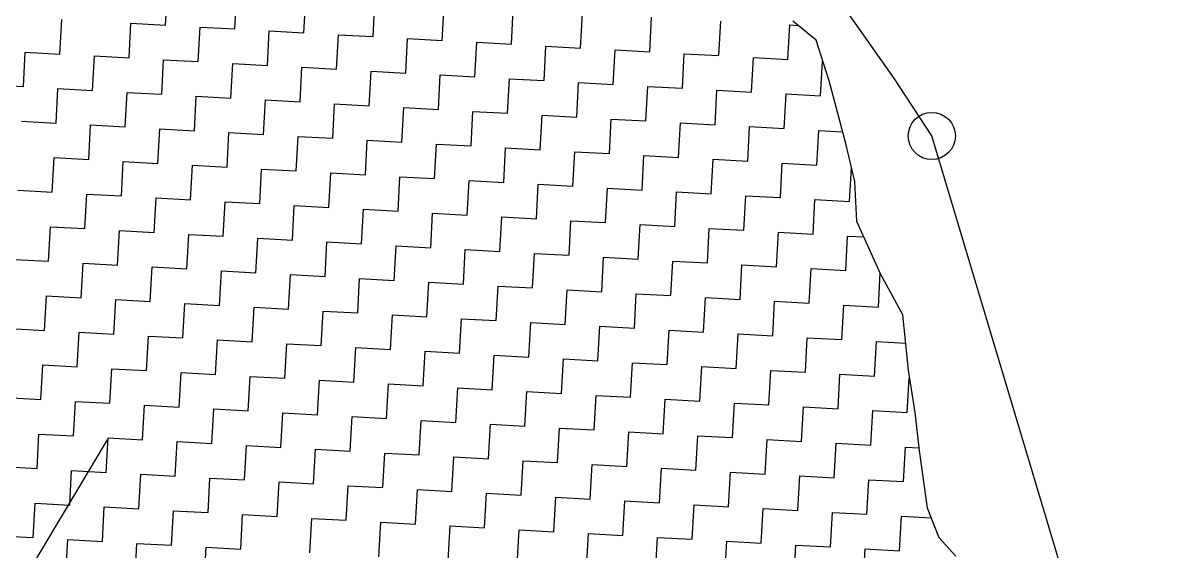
# Model space of a CAD drawing. Header units: metres. Extents: x 277693 to 281059, y 2038920 to 2043234.
# Drawn here: x 279934.7 to 280356.4, y 2041609.8 to 2041802.2 of the extents above; entities that cross this region are included whole.
import ezdxf

# ---------------------------------------------------------------- set-up
doc = ezdxf.new("R2010")
doc.units = ezdxf.units.M
doc.header["$MEASUREMENT"] = 0
doc.layers.add('POLY_HATCH', color=12, linetype='Continuous')
doc.layers.add('V_BOUND_LINE', color=7, linetype='Continuous')

msp = doc.modelspace()

# ---------------------------------------------------------------- linework, layer by layer
msp.add_lwpolyline([(279839.91, 2041440.13), (279965.47, 2041650.31)])
msp.add_circle((280265.66, 2041761.04), 8.59)
at = {"layer": 'POLY_HATCH', "linetype": 'Continuous'}
for p, q in [((279986.56, 2041801.44), (279987.26, 2041814.04)), ((280011.76, 2041800.06), (280012.45, 2041812.65)), ((280036.95, 2041798.67), (280037.64, 2041811.26)), ((280062.14, 2041797.28), (280062.83, 2041809.87)), ((280087.33, 2041795.89), (280088.02, 2041808.48)), ((280112.52, 2041794.5), (280113.21, 2041807.09)), ((279948.08, 2041790.93), (279948.78, 2041803.53)), ((279973.27, 2041789.54), (279973.97, 2041802.14)), ((279973.97, 2041802.14), (279986.56, 2041801.44)), ((280137.71, 2041793.11), (280138.4, 2041805.7)), ((280162.9, 2041791.72), (280163.59, 2041804.31)), ((280188.09, 2041790.33), (280188.79, 2041802.93)), ((279998.47, 2041788.15), (279999.16, 2041800.75)), ((279999.16, 2041800.75), (280011.76, 2041800.06)), ((280023.66, 2041786.77), (280024.35, 2041799.36)), ((280024.35, 2041799.36), (280036.95, 2041798.67)), ((280048.85, 2041785.38), (280049.54, 2041797.97)), ((280049.54, 2041797.97), (280062.14, 2041797.28)), ((280213.28, 2041788.94), (280213.98, 2041801.54)), ((280213.98, 2041801.54), (280216.81, 2041801.38)), ((280074.04, 2041783.99), (280074.73, 2041796.58)), ((280074.73, 2041796.58), (280087.33, 2041795.89)), ((280099.23, 2041782.6), (280099.92, 2041795.19)), ((280099.92, 2041795.19), (280112.52, 2041794.5)), ((280124.42, 2041781.21), (280125.11, 2041793.8)), ((280125.11, 2041793.8), (280137.71, 2041793.11)), ((279934.79, 2041779.03), (279935.49, 2041791.63)), ((279935.49, 2041791.63), (279948.08, 2041790.93)), ((279959.98, 2041777.64), (279960.68, 2041790.24)), ((279960.68, 2041790.24), (279973.27, 2041789.54)), ((280149.61, 2041779.82), (280150.3, 2041792.41)), ((280150.3, 2041792.41), (280162.9, 2041791.72)), ((280174.8, 2041778.43), (280175.5, 2041791.02)), ((280175.5, 2041791.02), (280188.09, 2041790.33)), ((280199.99, 2041777.04), (280200.69, 2041789.64)), ((280200.69, 2041789.64), (280213.28, 2041788.94)), ((279985.18, 2041776.25), (279985.87, 2041788.85)), ((279985.87, 2041788.85), (279998.47, 2041788.15)), ((280010.37, 2041774.86), (280011.06, 2041787.46)), ((280011.06, 2041787.46), (280023.66, 2041786.77)), ((280035.56, 2041773.48), (280036.25, 2041786.07)), ((280036.25, 2041786.07), (280048.85, 2041785.38)), ((280225.18, 2041775.65), (280225.88, 2041788.25)), ((280225.88, 2041788.25), (280226.01, 2041788.24)), ((280060.75, 2041772.09), (280061.44, 2041784.68)), ((280061.44, 2041784.68), (280074.04, 2041783.99)), ((280085.94, 2041770.7), (280086.63, 2041783.29)), ((280086.63, 2041783.29), (280099.23, 2041782.6)), ((280111.13, 2041769.31), (280111.82, 2041781.9)), ((280111.82, 2041781.9), (280124.42, 2041781.21)), ((279922.2, 2041779.73), (279934.79, 2041779.03)), ((279946.69, 2041765.74), (279947.39, 2041778.34)), ((279947.39, 2041778.34), (279959.98, 2041777.64)), ((279971.89, 2041764.35), (279972.58, 2041776.95)), ((279972.58, 2041776.95), (279985.18, 2041776.25)), ((280136.32, 2041767.92), (280137.01, 2041780.51)), ((280137.01, 2041780.51), (280149.61, 2041779.82)), ((280161.51, 2041766.53), (280162.21, 2041779.12)), ((280162.21, 2041779.12), (280174.8, 2041778.43)), ((280186.7, 2041765.14), (280187.4, 2041777.73)), ((280187.4, 2041777.73), (280199.99, 2041777.04)), ((279997.08, 2041762.96), (279997.77, 2041775.56)), ((279997.77, 2041775.56), (280010.37, 2041774.86)), ((280022.27, 2041761.57), (280022.96, 2041774.17)), ((280022.96, 2041774.17), (280035.56, 2041773.48)), ((280047.46, 2041760.19), (280048.15, 2041772.78)), ((280048.15, 2041772.78), (280060.75, 2041772.09)), ((280211.89, 2041763.75), (280212.59, 2041776.35)), ((280212.59, 2041776.35), (280225.18, 2041775.65)), ((280072.65, 2041758.8), (280073.34, 2041771.39)), ((280073.34, 2041771.39), (280085.94, 2041770.7)), ((280097.84, 2041757.41), (280098.53, 2041770)), ((280098.53, 2041770), (280111.13, 2041769.31)), ((280123.03, 2041756.02), (280123.72, 2041768.61)), ((280123.72, 2041768.61), (280136.32, 2041767.92)), ((279934.1, 2041766.44), (279946.69, 2041765.74)), ((279958.59, 2041752.45), (279959.29, 2041765.05)), ((279959.29, 2041765.05), (279971.89, 2041764.35)), ((280148.22, 2041754.63), (280148.92, 2041767.22)), ((280148.92, 2041767.22), (280161.51, 2041766.53)), ((280173.41, 2041753.24), (280174.11, 2041765.83)), ((280174.11, 2041765.83), (280186.7, 2041765.14)), ((280198.6, 2041751.85), (280199.3, 2041764.44)), ((280199.3, 2041764.44), (280211.89, 2041763.75)), ((279983.79, 2041751.06), (279984.48, 2041763.66)), ((279984.48, 2041763.66), (279997.08, 2041762.96)), ((280008.98, 2041749.67), (280009.67, 2041762.27)), ((280009.67, 2041762.27), (280022.27, 2041761.57)), ((280034.17, 2041748.28), (280034.86, 2041760.88)), ((280034.86, 2041760.88), (280047.46, 2041760.19)), ((280223.79, 2041750.46), (280224.49, 2041763.05)), ((280224.49, 2041763.05), (280233.19, 2041762.57)), ((280059.36, 2041746.9), (280060.05, 2041759.49)), ((280060.05, 2041759.49), (280072.65, 2041758.8)), ((280084.55, 2041745.51), (280085.24, 2041758.1)), ((280085.24, 2041758.1), (280097.84, 2041757.41)), ((280109.74, 2041744.12), (280110.43, 2041756.71)), ((280110.43, 2041756.71), (280123.03, 2041756.02)), ((279945.3, 2041740.55), (279946, 2041753.15)), ((279946, 2041753.15), (279958.59, 2041752.45)), ((279970.5, 2041739.16), (279971.19, 2041751.76)), ((279971.19, 2041751.76), (279983.79, 2041751.06)), ((280134.93, 2041742.73), (280135.63, 2041755.32)), ((280135.63, 2041755.32), (280148.22, 2041754.63)), ((280160.12, 2041741.34), (280160.82, 2041753.93)), ((280160.82, 2041753.93), (280173.41, 2041753.24)), ((280185.31, 2041739.95), (280186.01, 2041752.54)), ((280186.01, 2041752.54), (280198.6, 2041751.85)), ((279995.69, 2041737.77), (279996.38, 2041750.37)), ((279996.38, 2041750.37), (280008.98, 2041749.67)), ((280020.88, 2041736.38), (280021.57, 2041748.98)), ((280021.57, 2041748.98), (280034.17, 2041748.28)), ((280046.07, 2041734.99), (280046.76, 2041747.59)), ((280046.76, 2041747.59), (280059.36, 2041746.9)), ((280210.5, 2041738.56), (280211.2, 2041751.15)), ((280211.2, 2041751.15), (280223.79, 2041750.46)), ((280235.69, 2041737.17), (280236.38, 2041749.54)), ((280071.26, 2041733.6), (280071.95, 2041746.2)), ((280071.95, 2041746.2), (280084.55, 2041745.51)), ((280096.45, 2041732.22), (280097.14, 2041744.81)), ((280097.14, 2041744.81), (280109.74, 2041744.12)), ((280121.64, 2041730.83), (280122.34, 2041743.42)), ((280122.34, 2041743.42), (280134.93, 2041742.73)), ((279932.71, 2041741.25), (279945.3, 2041740.55)), ((279957.21, 2041727.26), (279957.9, 2041739.86)), ((279957.9, 2041739.86), (279970.5, 2041739.16)), ((280146.83, 2041729.44), (280147.53, 2041742.03)), ((280147.53, 2041742.03), (280160.12, 2041741.34)), ((280172.02, 2041728.05), (280172.72, 2041740.64)), ((280172.72, 2041740.64), (280185.31, 2041739.95)), ((280197.21, 2041726.66), (280197.91, 2041739.25)), ((280197.91, 2041739.25), (280210.5, 2041738.56)), ((279982.4, 2041725.87), (279983.09, 2041738.47)), ((279983.09, 2041738.47), (279995.69, 2041737.77)), ((280007.59, 2041724.48), (280008.28, 2041737.08)), ((280008.28, 2041737.08), (280020.88, 2041736.38)), ((280032.78, 2041723.09), (280033.47, 2041735.69)), ((280033.47, 2041735.69), (280046.07, 2041734.99)), ((280222.4, 2041725.27), (280223.1, 2041737.86)), ((280223.1, 2041737.86), (280235.69, 2041737.17)), ((280057.97, 2041721.7), (280058.66, 2041734.3)), ((280058.66, 2041734.3), (280071.26, 2041733.6)), ((280083.16, 2041720.31), (280083.85, 2041732.91)), ((280083.85, 2041732.91), (280096.45, 2041732.22)), ((280108.35, 2041718.93), (280109.04, 2041731.52)), ((280109.04, 2041731.52), (280121.64, 2041730.83)), ((279943.92, 2041715.36), (279944.61, 2041727.96)), ((279944.61, 2041727.96), (279957.21, 2041727.26)), ((279969.11, 2041713.97), (279969.8, 2041726.57)), ((279969.8, 2041726.57), (279982.4, 2041725.87)), ((280133.54, 2041717.54), (280134.24, 2041730.13)), ((280134.24, 2041730.13), (280146.83, 2041729.44)), ((280158.73, 2041716.15), (280159.43, 2041728.74)), ((280159.43, 2041728.74), (280172.02, 2041728.05)), ((280183.92, 2041714.76), (280184.62, 2041727.35)), ((280184.62, 2041727.35), (280197.21, 2041726.66)), ((279994.3, 2041712.58), (279994.99, 2041725.18)), ((279994.99, 2041725.18), (280007.59, 2041724.48)), ((280019.49, 2041711.19), (280020.18, 2041723.79)), ((280020.18, 2041723.79), (280032.78, 2041723.09)), ((280044.68, 2041709.8), (280045.37, 2041722.4)), ((280045.37, 2041722.4), (280057.97, 2041721.7)), ((280209.11, 2041713.37), (280209.81, 2041725.96)), ((280209.81, 2041725.96), (280222.4, 2041725.27)), ((280234.3, 2041711.98), (280235, 2041724.57)), ((280235, 2041724.57), (280240.94, 2041724.25)), ((280069.87, 2041708.41), (280070.56, 2041721.01)), ((280070.56, 2041721.01), (280083.16, 2041720.31)), ((280095.06, 2041707.02), (280095.75, 2041719.62)), ((280095.75, 2041719.62), (280108.35, 2041718.93)), ((280120.25, 2041705.64), (280120.95, 2041718.23)), ((280120.95, 2041718.23), (280133.54, 2041717.54)), ((279931.32, 2041716.06), (279943.92, 2041715.36)), ((279955.82, 2041702.07), (279956.51, 2041714.67)), ((279956.51, 2041714.67), (279969.11, 2041713.97)), ((280145.44, 2041704.25), (280146.14, 2041716.84)), ((280146.14, 2041716.84), (280158.73, 2041716.15)), ((280170.63, 2041702.86), (280171.33, 2041715.45)), ((280171.33, 2041715.45), (280183.92, 2041714.76)), ((280195.82, 2041701.47), (280196.52, 2041714.06)), ((280196.52, 2041714.06), (280209.11, 2041713.37)), ((279981.01, 2041700.68), (279981.7, 2041713.28)), ((279981.7, 2041713.28), (279994.3, 2041712.58)), ((280006.2, 2041699.29), (280006.89, 2041711.89)), ((280006.89, 2041711.89), (280019.49, 2041711.19)), ((280031.39, 2041697.9), (280032.08, 2041710.5)), ((280032.08, 2041710.5), (280044.68, 2041709.8)), ((280221.01, 2041700.08), (280221.71, 2041712.67)), ((280221.71, 2041712.67), (280234.3, 2041711.98)), ((280246.2, 2041698.69), (280246.89, 2041711.13)), ((280056.58, 2041696.51), (280057.27, 2041709.11)), ((280057.27, 2041709.11), (280069.87, 2041708.41)), ((280081.77, 2041695.12), (280082.46, 2041707.72)), ((280082.46, 2041707.72), (280095.06, 2041707.02)), ((280106.96, 2041693.73), (280107.66, 2041706.33)), ((280107.66, 2041706.33), (280120.25, 2041705.64)), ((279942.53, 2041690.17), (279943.22, 2041702.77)), ((279943.22, 2041702.77), (279955.82, 2041702.07)), ((279967.72, 2041688.78), (279968.41, 2041701.38)), ((279968.41, 2041701.38), (279981.01, 2041700.68)), ((280132.15, 2041692.35), (280132.85, 2041704.94)), ((280132.85, 2041704.94), (280145.44, 2041704.25)), ((280157.34, 2041690.96), (280158.04, 2041703.55)), ((280158.04, 2041703.55), (280170.63, 2041702.86)), ((280182.53, 2041689.57), (280183.23, 2041702.16)), ((280183.23, 2041702.16), (280195.82, 2041701.47)), ((279992.91, 2041687.39), (279993.6, 2041699.99)), ((279993.6, 2041699.99), (280006.2, 2041699.29)), ((280018.1, 2041686), (280018.79, 2041698.6)), ((280018.79, 2041698.6), (280031.39, 2041697.9)), ((280043.29, 2041684.61), (280043.98, 2041697.21)), ((280043.98, 2041697.21), (280056.58, 2041696.51)), ((280207.72, 2041688.18), (280208.42, 2041700.77)), ((280208.42, 2041700.77), (280221.01, 2041700.08)), ((280232.91, 2041686.79), (280233.61, 2041699.38)), ((280233.61, 2041699.38), (280246.2, 2041698.69)), ((280068.48, 2041683.22), (280069.17, 2041695.82)), ((280069.17, 2041695.82), (280081.77, 2041695.12)), ((280093.67, 2041681.83), (280094.37, 2041694.43)), ((280094.37, 2041694.43), (280106.96, 2041693.73)), ((280118.86, 2041680.44), (280119.56, 2041693.04)), ((280119.56, 2041693.04), (280132.15, 2041692.35)), ((279929.93, 2041690.86), (279942.53, 2041690.17)), ((279954.43, 2041676.88), (279955.12, 2041689.48)), ((279955.12, 2041689.48), (279967.72, 2041688.78)), ((280144.05, 2041679.06), (280144.75, 2041691.65)), ((280144.75, 2041691.65), (280157.34, 2041690.96)), ((280169.24, 2041677.67), (280169.94, 2041690.26)), ((280169.94, 2041690.26), (280182.53, 2041689.57)), ((280194.43, 2041676.28), (280195.13, 2041688.87)), ((280195.13, 2041688.87), (280207.72, 2041688.18)), ((279979.62, 2041675.49), (279980.31, 2041688.09)), ((279980.31, 2041688.09), (279992.91, 2041687.39)), ((280004.81, 2041674.1), (280005.5, 2041686.7)), ((280005.5, 2041686.7), (280018.1, 2041686)), ((280030, 2041672.71), (280030.69, 2041685.31)), ((280030.69, 2041685.31), (280043.29, 2041684.61)), ((280219.62, 2041674.89), (280220.32, 2041687.48)), ((280220.32, 2041687.48), (280232.91, 2041686.79)), ((280244.82, 2041673.5), (280245.51, 2041686.09)), ((280245.51, 2041686.09), (280256.15, 2041685.51)), ((280055.19, 2041671.32), (280055.88, 2041683.92)), ((280055.88, 2041683.92), (280068.48, 2041683.22)), ((280080.38, 2041669.93), (280081.08, 2041682.53)), ((280081.08, 2041682.53), (280093.67, 2041681.83)), ((280105.57, 2041668.54), (280106.27, 2041681.14)), ((280106.27, 2041681.14), (280118.86, 2041680.44)), ((280130.76, 2041667.15), (280131.46, 2041679.75)), ((280131.46, 2041679.75), (280144.05, 2041679.06)), ((279941.14, 2041664.98), (279941.83, 2041677.57)), ((279941.83, 2041677.57), (279954.43, 2041676.88)), ((279966.33, 2041663.59), (279967.02, 2041676.19)), ((279967.02, 2041676.19), (279979.62, 2041675.49)), ((280155.95, 2041665.77), (280156.65, 2041678.36)), ((280156.65, 2041678.36), (280169.24, 2041677.67)), ((280181.14, 2041664.38), (280181.84, 2041676.97)), ((280181.84, 2041676.97), (280194.43, 2041676.28)), ((280206.33, 2041662.99), (280207.03, 2041675.58)), ((280207.03, 2041675.58), (280219.62, 2041674.89)), ((279991.52, 2041662.2), (279992.21, 2041674.8)), ((279992.21, 2041674.8), (280004.81, 2041674.1)), ((280016.71, 2041660.81), (280017.4, 2041673.41)), ((280017.4, 2041673.41), (280030, 2041672.71)), ((280041.9, 2041659.42), (280042.59, 2041672.02)), ((280042.59, 2041672.02), (280055.19, 2041671.32)), ((280231.53, 2041661.6), (280232.22, 2041674.19)), ((280232.22, 2041674.19), (280244.82, 2041673.5)), ((280256.72, 2041660.21), (280257.41, 2041672.8)), ((280257.41, 2041672.8), (280257.61, 2041672.79)), ((280067.09, 2041658.03), (280067.79, 2041670.63)), ((280067.79, 2041670.63), (280080.38, 2041669.93)), ((280092.28, 2041656.64), (280092.98, 2041669.24)), ((280092.98, 2041669.24), (280105.57, 2041668.54)), ((280117.47, 2041655.25), (280118.17, 2041667.85)), ((280118.17, 2041667.85), (280130.76, 2041667.15)), ((279928.54, 2041665.67), (279941.14, 2041664.98)), ((279953.04, 2041651.69), (279953.73, 2041664.28)), ((279953.73, 2041664.28), (279966.33, 2041663.59)), ((279978.23, 2041650.3), (279978.92, 2041662.9)), ((279978.92, 2041662.9), (279991.52, 2041662.2)), ((280142.66, 2041653.86), (280143.36, 2041666.46)), ((280143.36, 2041666.46), (280155.95, 2041665.77)), ((280167.85, 2041652.48), (280168.55, 2041665.07)), ((280168.55, 2041665.07), (280181.14, 2041664.38)), ((280193.04, 2041651.09), (280193.74, 2041663.68)), ((280193.74, 2041663.68), (280206.33, 2041662.99)), ((280003.42, 2041648.91), (280004.11, 2041661.51)), ((280004.11, 2041661.51), (280016.71, 2041660.81)), ((280028.61, 2041647.52), (280029.3, 2041660.12)), ((280029.3, 2041660.12), (280041.9, 2041659.42)), ((280053.8, 2041646.13), (280054.5, 2041658.73)), ((280054.5, 2041658.73), (280067.09, 2041658.03)), ((280218.24, 2041649.7), (280218.93, 2041662.29)), ((280218.93, 2041662.29), (280231.53, 2041661.6)), ((280243.43, 2041648.31), (280244.12, 2041660.9)), ((280244.12, 2041660.9), (280256.72, 2041660.21)), ((280078.99, 2041644.74), (280079.69, 2041657.34)), ((280079.69, 2041657.34), (280092.28, 2041656.64)), ((280104.18, 2041643.35), (280104.88, 2041655.95)), ((280104.88, 2041655.95), (280117.47, 2041655.25)), ((280129.37, 2041641.96), (280130.07, 2041654.56)), ((280130.07, 2041654.56), (280142.66, 2041653.86)), ((279939.75, 2041639.79), (279940.44, 2041652.38)), ((279940.44, 2041652.38), (279953.04, 2041651.69)), ((279964.94, 2041638.4), (279965.63, 2041650.99)), ((279965.63, 2041650.99), (279978.23, 2041650.3)), ((280154.56, 2041640.57), (280155.26, 2041653.17)), ((280155.26, 2041653.17), (280167.85, 2041652.48)), ((280179.75, 2041639.19), (280180.45, 2041651.78)), ((280180.45, 2041651.78), (280193.04, 2041651.09)), ((280204.95, 2041637.8), (280205.64, 2041650.39)), ((280205.64, 2041650.39), (280218.24, 2041649.7)), ((279990.13, 2041637.01), (279990.82, 2041649.61)), ((279990.82, 2041649.61), (280003.42, 2041648.91)), ((280015.32, 2041635.62), (280016.01, 2041648.22)), ((280016.01, 2041648.22), (280028.61, 2041647.52)), ((280040.51, 2041634.23), (280041.21, 2041646.83)), ((280041.21, 2041646.83), (280053.8, 2041646.13)), ((280230.14, 2041636.41), (280230.83, 2041649)), ((280230.83, 2041649), (280243.43, 2041648.31)), ((280255.33, 2041635.02), (280256.02, 2041647.61)), ((280256.02, 2041647.61), (280261.09, 2041647.33)), ((280065.7, 2041632.84), (280066.4, 2041645.44)), ((280066.4, 2041645.44), (280078.99, 2041644.74)), ((280090.89, 2041631.45), (280091.59, 2041644.05)), ((280091.59, 2041644.05), (280104.18, 2041643.35)), ((280116.08, 2041630.06), (280116.78, 2041642.66)), ((280116.78, 2041642.66), (280129.37, 2041641.96)), ((279927.15, 2041640.48), (279939.75, 2041639.79)), ((279951.65, 2041626.5), (279952.34, 2041639.09)), ((279952.34, 2041639.09), (279964.94, 2041638.4)), ((279976.84, 2041625.11), (279977.53, 2041637.7)), ((279977.53, 2041637.7), (279990.13, 2041637.01)), ((280141.27, 2041628.67), (280141.97, 2041641.27)), ((280141.97, 2041641.27), (280154.56, 2041640.57)), ((280166.46, 2041627.28), (280167.16, 2041639.88)), ((280167.16, 2041639.88), (280179.75, 2041639.19)), ((280191.66, 2041625.89), (280192.35, 2041638.49)), ((280192.35, 2041638.49), (280204.95, 2041637.8)), ((280002.03, 2041623.72), (280002.72, 2041636.32)), ((280002.72, 2041636.32), (280015.32, 2041635.62)), ((280027.22, 2041622.33), (280027.92, 2041634.93)), ((280027.92, 2041634.93), (280040.51, 2041634.23)), ((280052.41, 2041620.94), (280053.11, 2041633.54)), ((280053.11, 2041633.54), (280065.7, 2041632.84)), ((280216.85, 2041624.51), (280217.54, 2041637.1)), ((280217.54, 2041637.1), (280230.14, 2041636.41)), ((280242.04, 2041623.12), (280242.73, 2041635.71)), ((280242.73, 2041635.71), (280255.33, 2041635.02)), ((280077.6, 2041619.55), (280078.3, 2041632.15)), ((280078.3, 2041632.15), (280090.89, 2041631.45)), ((280102.79, 2041618.16), (280103.49, 2041630.76)), ((280103.49, 2041630.76), (280116.08, 2041630.06)), ((280127.98, 2041616.77), (280128.68, 2041629.37)), ((280128.68, 2041629.37), (280141.27, 2041628.67)), ((279938.36, 2041614.6), (279939.05, 2041627.19)), ((279939.05, 2041627.19), (279951.65, 2041626.5)), ((279963.55, 2041613.21), (279964.24, 2041625.8)), ((279964.24, 2041625.8), (279976.84, 2041625.11)), ((280153.17, 2041615.38), (280153.87, 2041627.98)), ((280153.87, 2041627.98), (280166.46, 2041627.28)), ((280178.37, 2041613.99), (280179.06, 2041626.59)), ((280179.06, 2041626.59), (280191.66, 2041625.89)), ((280203.56, 2041612.6), (280204.25, 2041625.2)), ((280204.25, 2041625.2), (280216.85, 2041624.51)), ((279988.74, 2041611.82), (279989.43, 2041624.41)), ((279989.43, 2041624.41), (280002.03, 2041623.72)), ((280013.93, 2041610.43), (280014.63, 2041623.03)), ((280014.63, 2041623.03), (280027.22, 2041622.33)), ((280039.12, 2041609.04), (280039.82, 2041621.64)), ((280039.82, 2041621.64), (280052.41, 2041620.94)), ((280228.75, 2041611.22), (280229.44, 2041623.81)), ((280229.44, 2041623.81), (280242.04, 2041623.12)), ((280253.94, 2041609.83), (280254.63, 2041622.42)), ((280254.63, 2041622.42), (280265.45, 2041621.82)), ((280064.31, 2041607.65), (280065.01, 2041620.25)), ((280065.01, 2041620.25), (280077.6, 2041619.55)), ((280089.5, 2041606.26), (280090.2, 2041618.86)), ((280090.2, 2041618.86), (280102.79, 2041618.16)), ((280114.69, 2041604.87), (280115.39, 2041617.47)), ((280115.39, 2041617.47), (280127.98, 2041616.77)), ((279925.76, 2041615.29), (279938.36, 2041614.6)), ((279950.26, 2041601.31), (279950.95, 2041613.9)), ((279950.95, 2041613.9), (279963.55, 2041613.21)), ((279975.45, 2041599.92), (279976.14, 2041612.51)), ((279976.14, 2041612.51), (279988.74, 2041611.82)), ((280139.88, 2041603.48), (280140.58, 2041616.08)), ((280140.58, 2041616.08), (280153.17, 2041615.38)), ((280165.08, 2041602.09), (280165.77, 2041614.69)), ((280165.77, 2041614.69), (280178.37, 2041613.99)), ((280190.27, 2041600.7), (280190.96, 2041613.3)), ((280190.96, 2041613.3), (280203.56, 2041612.6)), ((280000.64, 2041598.53), (280001.34, 2041611.12)), ((280001.34, 2041611.12), (280013.93, 2041610.43)), ((280215.46, 2041599.31), (280216.15, 2041611.91)), ((280216.15, 2041611.91), (280228.75, 2041611.22)), ((280240.65, 2041597.93), (280241.34, 2041610.52)), ((280241.34, 2041610.52), (280253.94, 2041609.83))]:
    msp.add_line(p, q, dxfattribs=at)
at = {"layer": 'POLY_HATCH'}
for p, q in [((280223.5, 2041795.93), (280215.01, 2041802.85)), ((280228.33, 2041781.16), (280223.5, 2041795.93)), ((280234.32, 2041758.27), (280228.33, 2041781.16)), ((280237.59, 2041744.4), (280234.32, 2041758.27)), ((280238.4, 2041729.85), (280237.59, 2041744.4)), ((280247.02, 2041710.84), (280238.4, 2041729.85)), ((280255.07, 2041695.89), (280247.02, 2041710.84)), ((280257.17, 2041675.63), (280255.07, 2041695.89)), ((280259.55, 2041660.2), (280257.17, 2041675.63)), ((280261.2, 2041646.41), (280259.55, 2041660.2)), ((280264.07, 2041625.3), (280261.2, 2041646.41)), ((280268.32, 2041614.59), (280264.07, 2041625.3)), ((280274.39, 2041607.81), (280268.32, 2041614.59))]:
    msp.add_line(p, q, dxfattribs=at)
at = {"layer": 'V_BOUND_LINE'}
for p, q in [((280251.85, 2041782.2), (280166.03, 2041904.05)), ((280265.66, 2041761.04), (280251.85, 2041782.2)), ((280356.37, 2041457.85), (280265.66, 2041761.04))]:
    msp.add_line(p, q, dxfattribs=at)

doc.saveas('drawing.dxf')
